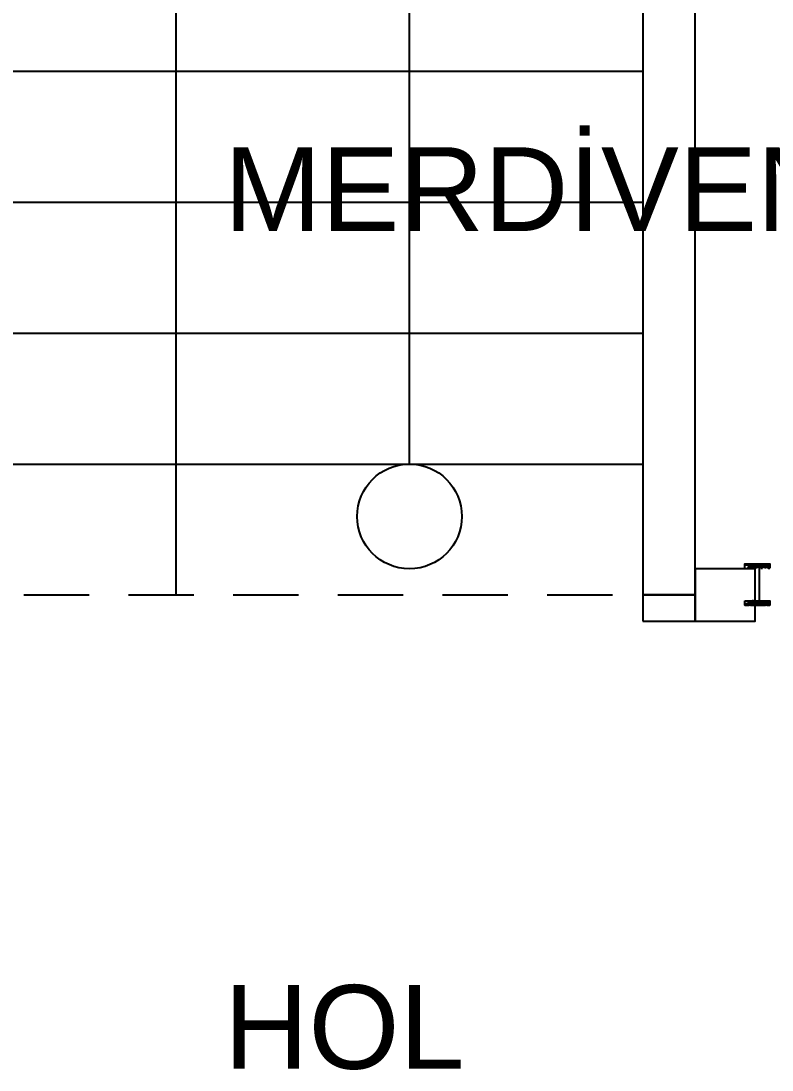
# Model space of a CAD drawing. Header units: centimetres. Extents: x -71 to 5571, y -2315 to 960.
# Drawn here: x 3688.2 to 3831.7, y 479.8 to 680.1 of the extents above; entities that cross this region are included whole.
import ezdxf

# ---------------------------------------------------------------- set-up
doc = ezdxf.new("R2010")
doc.units = ezdxf.units.CM
doc.linetypes.add('DASHED', pattern=[20, 12.5, -7.5])
for name, color, linetype in [('ACIK_SINIR', 8, 'DASHED'), ('DIS_DUVAR_100', 7, 'Continuous'), ('IC_DUVAR_100', 7, 'Continuous'), ('IC_KAPILAR', 7, 'Continuous'), ('IC_KOSE_PROFIL_100', 2, 'Continuous'), ('MERDIVEN', 4, 'Continuous'), ('ODA_ADLARI', 7, 'Continuous')]:
    doc.layers.add(name, color=color, linetype=linetype)
doc.styles.add('ARIAL_TR', font='arial.ttf')

# ---------------------------------------------------------------- blocks, each defined once
blk = doc.blocks.new('100X50 İÇ KÖŞE BAĞLANTISI')
blk.add_lwpolyline([(0, 0), (10, 0), (10, 5), (0, 5)], close=True)
blk = doc.blocks.new("100'LÜK 125'LİK PANO")
blk.add_lwpolyline([(0, 0), (10, 0), (10, 125.5), (0, 125.5)], close=True)
blk = doc.blocks.new('kaynak-ic-kapi')
at = {"color": 133, "linetype": 'Continuous', "lineweight": 25, "true_color": 0x6ec1dd}
for p, q in [((54247.47, 7919.88), (54248.32, 7919.88)), ((54248.32, 7919.59), (54247.47, 7919.59)), ((54248.6, 7919.88), (54248.04, 7919.03)), ((54248.32, 7919.31), (54248.04, 7919.59)), ((54248.32, 7919.88), (54248.32, 7919.59)), ((54249.16, 7919.03), (54248.6, 7919.88)), ((54248.6, 7919.88), (54248.6, 7919.59)), ((54248.6, 7919.88), (54248.88, 7919.88)), ((54248.6, 7919.59), (54248.88, 7919.03)), ((54249.16, 7919.88), (54248.88, 7919.59)), ((54248.88, 7919.88), (54249.45, 7919.03)), ((54249.73, 7919.59), (54248.88, 7919.59)), ((54249.16, 7919.88), (54249.16, 7919.88)), ((54249.16, 7919.03), (54249.73, 7919.59)), ((54250.01, 7919.88), (54249.45, 7919.03)), ((54250.01, 7919.88), (54249.73, 7919.59)), ((54249.73, 7919.31), (54249.73, 7919.59)), ((54250.57, 7919.03), (54250.01, 7919.88)), ((54250.01, 7919.88), (54250.01, 7919.88)), ((54250.01, 7919.88), (54250.01, 7919.59)), ((54250.01, 7919.88), (54250.29, 7919.88)), ((54250.01, 7919.59), (54250.29, 7919.03)), ((54250.29, 7919.88), (54250.86, 7919.03)), ((54250.57, 7919.88), (54250.57, 7919.88)), ((54250.57, 7919.88), (54250.57, 7919.59)), ((54251.42, 7919.59), (54250.57, 7919.59)), ((54250.86, 7919.03), (54251.14, 7919.59)), ((54251.7, 7919.88), (54251.14, 7919.03)), ((54251.42, 7919.31), (54251.14, 7919.59)), ((54251.42, 7919.88), (54251.42, 7919.88)), ((54251.42, 7919.88), (54251.42, 7919.59)), ((54251.7, 7919.88), (54251.42, 7919.59)), ((54251.42, 7919.59), (54251.98, 7919.03)), ((54252.27, 7919.03), (54251.7, 7919.88)), ((54251.7, 7919.88), (54252.27, 7919.88)), ((54251.7, 7919.88), (54251.98, 7919.88)), ((54251.98, 7919.88), (54251.98, 7919.88)), ((54251.98, 7919.88), (54251.98, 7919.59)), ((54251.98, 7919.88), (54252.27, 7919.03)), ((54252.27, 7919.59), (54251.98, 7919.59)), ((54248.32, 7919.31), (54248.6, 7919.31)), ((54248.32, 7919.03), (54248.6, 7919.31)), ((54249.16, 7919.03), (54248.88, 7919.03)), ((54249.16, 7919.03), (54249.45, 7919.03)), ((54249.73, 7919.31), (54250.01, 7919.31)), ((54249.73, 7919.03), (54250.01, 7919.31)), ((54250.29, 7912.83), (54250.29, 7919.03)), ((54250.57, 7919.03), (54250.57, 7919.03)), ((54250.57, 7919.03), (54250.86, 7919.03)), ((54251.42, 7919.31), (54251.7, 7919.31)), ((54251.42, 7919.03), (54251.7, 7919.31)), ((54251.98, 7919.03), (54251.98, 7919.03)), ((54251.98, 7919.03), (54252.27, 7919.03)), ((54252.27, 7919.03), (54252.27, 7919.03)), ((54248.32, 7912.26), (54247.47, 7912.26)), ((54247.47, 7911.98), (54248.32, 7911.98)), ((54248.6, 7911.98), (54248.04, 7912.83)), ((54248.32, 7912.26), (54248.04, 7912.26)), ((54248.32, 7912.83), (54248.6, 7912.26)), ((54248.32, 7912.26), (54248.32, 7911.98)), ((54248.32, 7912.26), (54248.6, 7912.26)), ((54249.16, 7912.83), (54248.6, 7911.98)), ((54248.6, 7912.26), (54248.88, 7912.83)), ((54249.16, 7912.83), (54248.88, 7912.83)), ((54248.88, 7911.98), (54249.45, 7912.83)), ((54249.16, 7911.98), (54248.88, 7912.26)), ((54249.73, 7912.26), (54248.88, 7912.26)), ((54249.16, 7912.83), (54249.45, 7912.83)), ((54249.16, 7912.83), (54249.73, 7912.26)), ((54249.16, 7911.98), (54249.16, 7911.98)), ((54250.01, 7911.98), (54249.45, 7912.83)), ((54249.73, 7912.83), (54250.01, 7912.26)), ((54250.01, 7911.98), (54249.73, 7912.26)), ((54249.73, 7912.26), (54249.73, 7912.26)), ((54249.73, 7912.26), (54250.01, 7912.26)), ((54250.57, 7912.83), (54250.01, 7911.98)), ((54250.01, 7912.26), (54250.29, 7912.83)), ((54250.01, 7911.98), (54250.01, 7912.26)), ((54250.01, 7911.98), (54250.01, 7911.98)), ((54250.01, 7911.98), (54250.29, 7911.98)), ((54250.29, 7911.98), (54250.86, 7912.83)), ((54250.57, 7912.83), (54250.57, 7912.83)), ((54250.57, 7912.83), (54250.86, 7912.83)), ((54250.57, 7911.98), (54250.57, 7912.26)), ((54251.42, 7912.26), (54250.57, 7912.26)), ((54250.57, 7911.98), (54250.57, 7911.98)), ((54250.86, 7912.83), (54251.14, 7912.26)), ((54251.7, 7911.98), (54251.14, 7912.83)), ((54251.42, 7912.26), (54251.14, 7912.26)), ((54251.42, 7912.26), (54251.98, 7912.83)), ((54251.42, 7912.83), (54251.7, 7912.26)), ((54251.42, 7911.98), (54251.42, 7912.26)), ((54251.7, 7911.98), (54251.42, 7912.26)), ((54251.42, 7912.26), (54251.7, 7912.26)), ((54251.42, 7911.98), (54251.42, 7911.98)), ((54252.27, 7912.83), (54251.7, 7911.98)), ((54251.7, 7911.98), (54252.27, 7911.98)), ((54251.7, 7911.98), (54251.98, 7911.98)), ((54251.98, 7912.83), (54251.98, 7912.83)), ((54251.98, 7912.83), (54252.27, 7912.83)), ((54251.98, 7911.98), (54252.27, 7912.83)), ((54251.98, 7911.98), (54251.98, 7912.26)), ((54252.27, 7912.26), (54251.98, 7912.26)), ((54251.98, 7911.98), (54251.98, 7911.98)), ((54252.27, 7912.83), (54252.27, 7912.83))]:
    blk.add_line(p, q, dxfattribs=at)
for points in [[(54247.47, 7919.03), (54247.47, 7919.88), (54252.27, 7919.88), (54252.27, 7919.03)], [(54248.6, 7919.88), (54250.01, 7919.88), (54251.42, 7919.88)], [(54248.6, 7912.26), (54248.6, 7911.98), (54248.88, 7911.98)], [(54248.6, 7911.98), (54250.01, 7911.98), (54251.42, 7911.98)]]:
    blk.add_lwpolyline(points, dxfattribs=at)
blk.add_lwpolyline([(54247.47, 7912.83), (54252.27, 7912.83), (54252.27, 7911.98), (54247.47, 7911.98)], close=True, dxfattribs=at)
blk = doc.blocks.new('BOM_K01_IC_KAPI_ACIKLIK820')
at = {"layer": 'IC_KAPILAR'}
blk.add_blockref('kaynak-ic-kapi', (0, 0), dxfattribs=at)
blk = doc.blocks.new("100'LÜK 125'LİK KAPILI PANO(82'LİK) [SOL ÜST · SOLA YASLI]")
blk.add_lwpolyline([(0, 0), (10, 0), (10, 11.5), (0, 11.5)], close=True)
at = {"layer": 'IC_KAPILAR', "rotation": 90}
blk.add_blockref('BOM_K01_IC_KAPI_ACIKLIK820', (7918.93, -54237.969), dxfattribs=at)

msp = doc.modelspace()

# ---------------------------------------------------------------- linework, layer by layer
at = {"layer": 'ACIK_SINIR', "linetype": 'DASHED'}
msp.add_line((3628.75, 570.5), (3807, 570.5), dxfattribs=at)
at = {"layer": 'MERDIVEN'}
for p, q in [((3717.875, 570.5), (3717.875, 831.5)), ((3762.438, 595.5), (3762.438, 779.3)), ((3628.75, 670.5), (3807, 670.5)), ((3628.75, 645.5), (3807, 645.5)), ((3628.75, 620.5), (3807, 620.5)), ((3628.75, 595.5), (3807, 595.5))]:
    msp.add_line(p, q, dxfattribs=at)
msp.add_circle((3762.438, 585.5), 10, dxfattribs=at)

# ---------------------------------------------------------------- block references
at = {"layer": 'DIS_DUVAR_100'}
msp.add_blockref("100'LÜK 125'LİK PANO", (3807, 570.5), dxfattribs=at)
at = {"layer": 'IC_DUVAR_100', "rotation": 270}
msp.add_blockref("100'LÜK 125'LİK KAPILI PANO(82'LİK) [SOL ÜST · SOLA YASLI]", (3817, 575.5), dxfattribs=at)
at = {"layer": 'IC_KOSE_PROFIL_100'}
msp.add_blockref('100X50 İÇ KÖŞE BAĞLANTISI', (3807, 565.5), dxfattribs=at)

# ---------------------------------------------------------------- texts
at = {"layer": 'ODA_ADLARI', "style": 'ARIAL_TR'}
for s, p in [('MERDİVEN', (3727, 640)), ('HOL', (3727, 480))]:
    msp.add_text(s, height=16, dxfattribs=at).set_placement(p)

doc.saveas('drawing.dxf')
